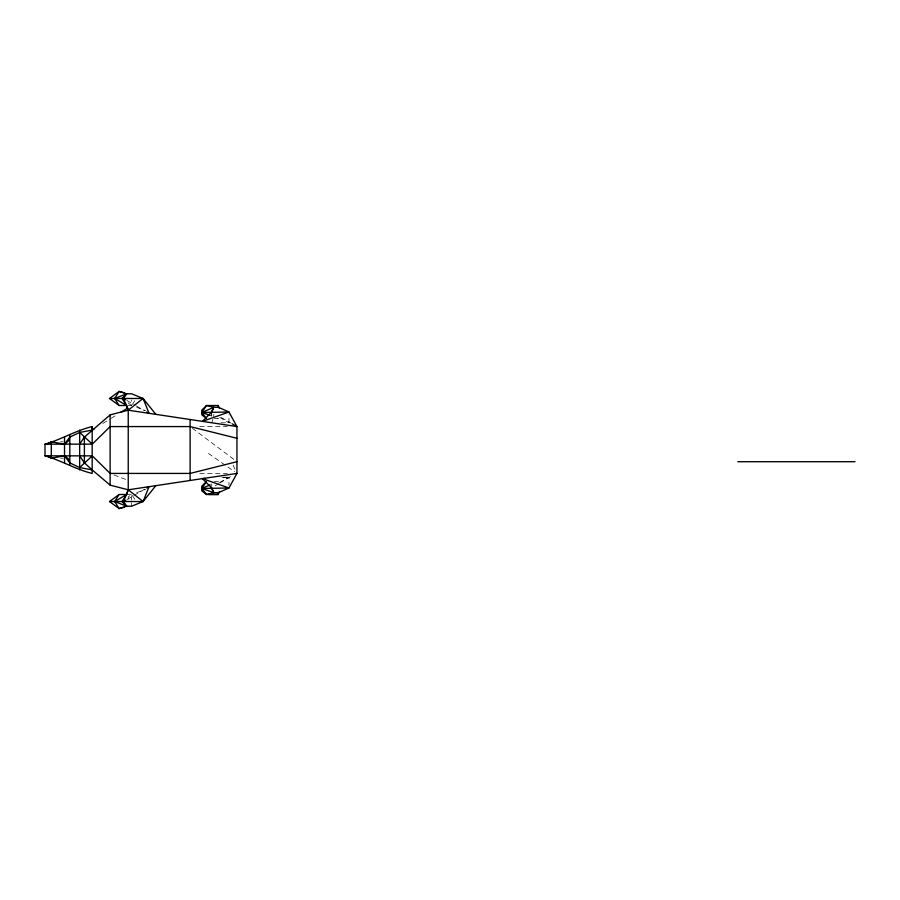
<?xml version="1.0" encoding="UTF-8"?>
<svg xmlns="http://www.w3.org/2000/svg" width="900" height="900" viewBox="0 0 900 900"><rect width="100%" height="100%" fill="white"/><g stroke="black" fill="none" stroke-linecap="round" stroke-linejoin="round"><path stroke-width="0.67" stroke-dasharray="4.5 3.38" d="M211.736 422.798L212.974 419.13M132.311 404.505L134.989 400.489M131.648 500.119L131.648 494.494L128.239 496.834L128.239 499.174M215.179 485.831L218.632 483.683M219.78 482.963L231.244 476.134M102.836 423.473L109.946 419.062M111.127 418.331L115.864 415.395M219.656 482.625L228.971 477.214L228.971 485.291M126.945 499.5L132.761 496.114M133.92 495.439L144.394 489.364M136.744 492.626L145.654 489.364M221.974 477.585L228.971 477.214L222.502 477.214M127.924 405.506L131.648 405.506L131.648 399.881M214.312 418.511L218.216 418.511L215.528 418.511M221.018 422.798L228.971 422.798L228.971 414.697M199.755 426.577L227.306 426.577M60.547 441.799L63.191 441.799M60.547 458.201L63.191 458.201M199.755 473.423L227.306 473.423M214.312 481.489L218.216 481.489L218.486 483.3M126.686 494.494L131.648 494.494M136.744 407.374L145.654 410.636M114.008 474.919L125.651 479.441M221.344 417.555L230.94 423.113M126.945 400.5L135.09 405.236M136.249 405.911L144.394 410.636M219.656 417.364L228.971 422.798M131.648 405.506L128.239 403.166L128.239 400.826M208.485 453.442L234.675 471.825M192.341 428.254L234.72 460.035M132.311 495.495L134.989 499.511M233.111 465.165L235.305 469.879M211.5 413.359L211.567 416.048M213.806 414.349L213.806 416.689M211.736 413.359L211.736 416.048M211.736 483.952L211.736 486.641M131.648 502.695L131.648 506.205"/><path stroke-width="1.35" d="M92.194 430.796L92.194 426.577C75.78 430.504 61.256 439.56 45 444.15L45 455.85C61.256 460.44 75.78 469.496 92.183 473.423L92.183 426.577M218.486 492.671L218.216 494.494L206.505 494.494L201.814 490.826L201.814 486.135L206.505 481.489L201.814 488.475L206.505 494.494L213.806 492.671L218.486 492.671L228.971 487.991L236.947 473.423L236.947 426.577L228.971 412.009L218.486 407.317L213.806 407.317L206.505 405.506L201.814 410.152L201.814 414.844L206.505 418.511L201.814 412.493L206.505 405.506L218.216 405.506L219.24 408.105M94.556 428.625L92.183 430.099L79.661 432.439L69.817 437.119L68.468 440.933L64.519 444.15L51.3 441.799L47.115 444.15M219.24 491.895L218.216 494.494L208.822 494.483M127.08 406.676L128.239 410.186L128.239 489.814L126.686 494.494L119.093 494.494L109.508 501.525L119.093 508.545L126.686 506.205L131.648 506.205L143.1 501.525L149.051 486.664L146.722 488.014M119.093 494.494L114.683 501.525L126.686 506.205L123.457 501.525L128.239 489.814L236.947 473.423M201.814 412.493L213.806 407.317L211.736 412.009L202.376 421.391L228.971 412.009L201.814 412.493L210.206 415.429M211.466 412.009L213.806 407.317M79.661 444.15L84.397 437.119L110.126 414.877L128.239 410.186L236.947 426.577L232.144 423.81M146.722 411.986L149.051 413.336L143.1 398.475L128.239 410.186L123.457 398.475L126.686 393.795L131.648 393.795L143.1 398.475L155.846 414.371M64.519 444.15L69.817 437.119M109.508 501.525L143.1 501.525L155.846 485.629M119.093 405.506L114.683 398.475L119.093 391.455L126.686 393.795L122.006 398.475L126.686 405.506L119.093 405.506L109.508 398.475L119.093 391.455L124.324 392.794M47.115 455.85L51.3 458.201L64.519 455.85L69.817 462.881L79.661 467.561L92.295 455.85L110.126 473.423L190.114 473.423L236.947 461.711M45 444.15L92.295 444.15L110.126 426.577L190.114 426.577L236.947 438.289M120.6 412.447L127.71 408.037M123.457 501.525L125.775 500.175M205.178 478.463L202.376 478.609L211.736 487.991L213.806 492.671L201.814 488.475L210.206 484.853M126.686 393.795L114.683 398.475L126.686 405.506M124.324 507.206L119.093 508.545L114.683 501.525L126.686 494.494L122.006 501.525L126.686 506.205M201.814 488.475L228.971 487.991L202.376 478.609M109.508 398.475L143.1 398.475M45 455.85L92.295 455.85M737.809 461.711L855 461.711M79.661 467.561L92.183 469.901L110.126 485.123L128.239 489.814L143.1 501.525M123.457 398.475L125.775 399.825M64.519 455.85L68.321 458.741L69.817 462.881M79.661 432.439L92.295 444.15M79.661 455.85L84.397 462.881L92.183 469.901M211.466 487.991L213.806 492.671M218.216 405.506L218.486 407.317M190.114 419.558L190.114 480.442M110.126 414.877L110.126 485.123M84.397 437.119L84.397 462.881M79.661 430.099L79.661 469.901M69.817 434.779L69.817 465.221M64.519 437.119L64.519 462.881M51.3 441.799L51.3 458.201"/></g></svg>
